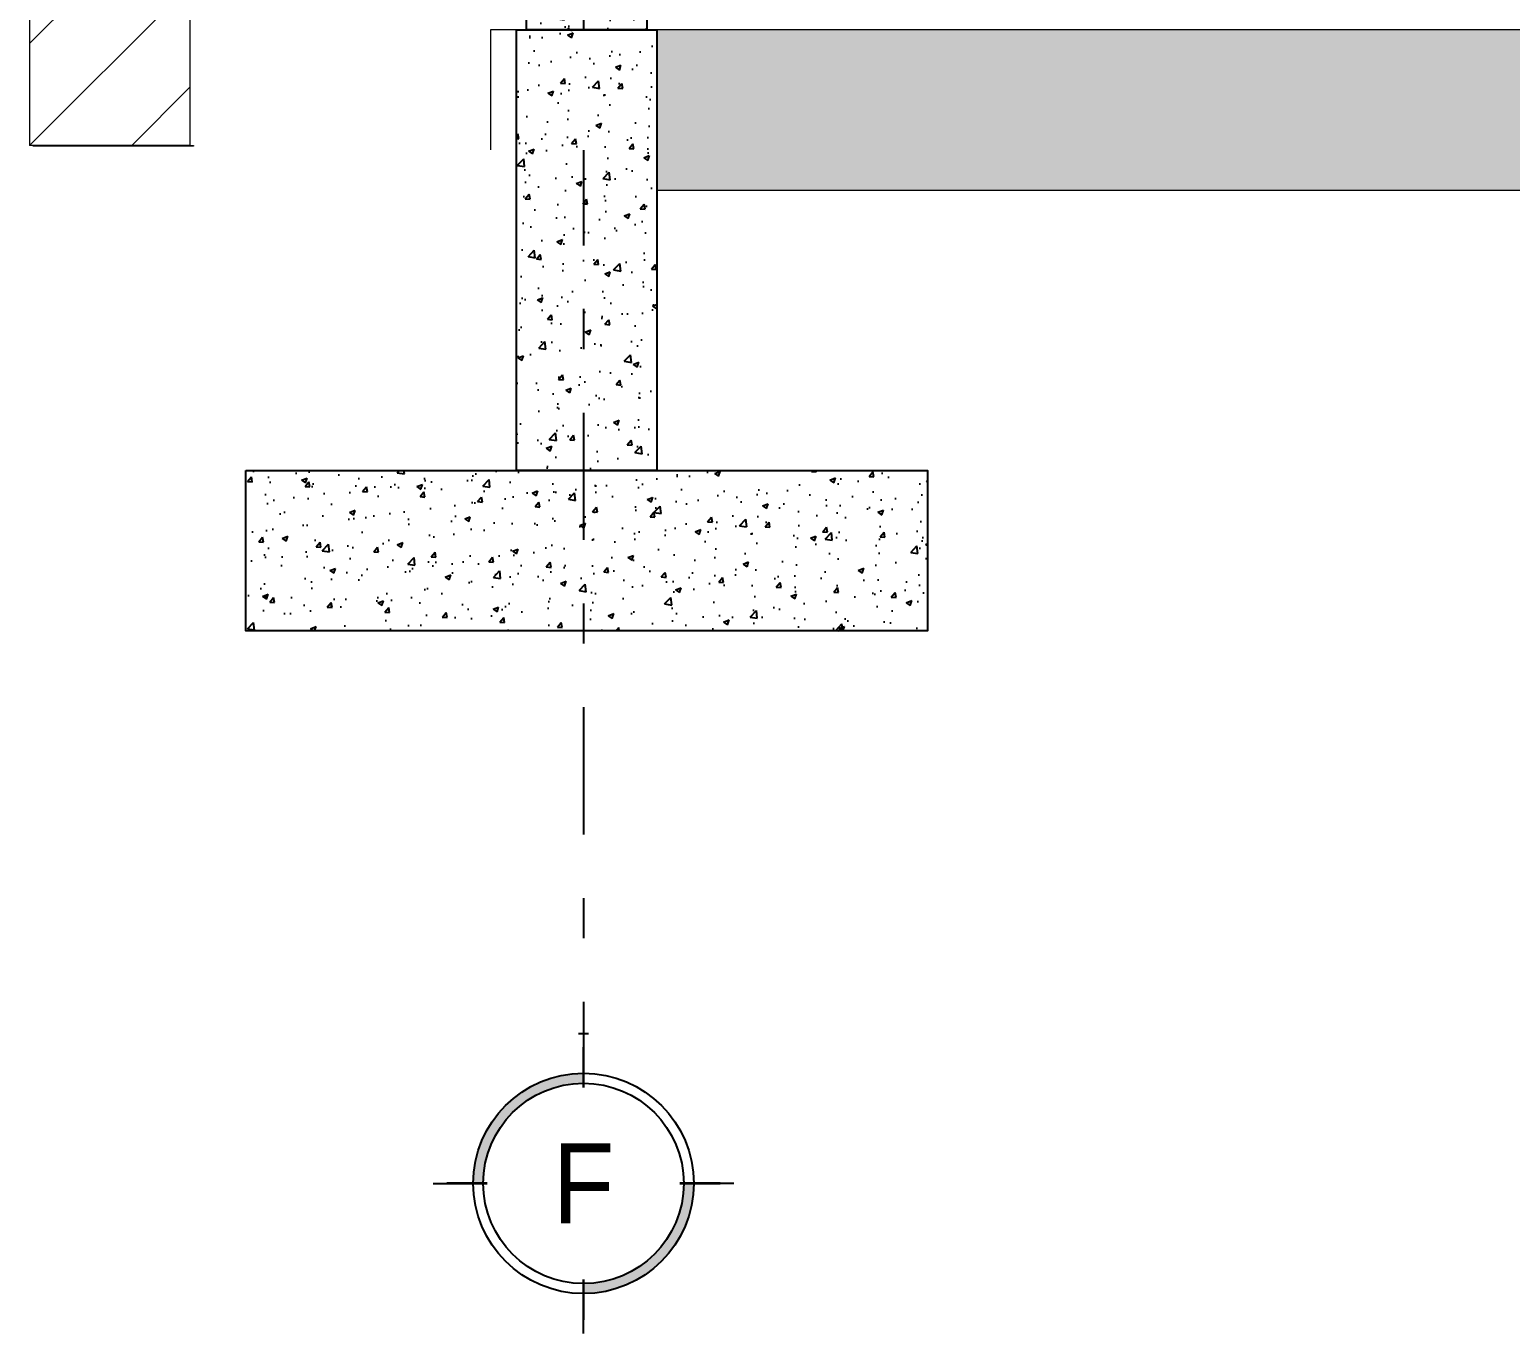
# Model space of a CAD drawing. Header units: metres. Extents: x 0 to 22, y -3 to 11.8.
# Drawn here: x 0 to 3.694, y -2.964 to 0.289 of the extents above; entities that cross this region are included whole.
import ezdxf
from ezdxf.enums import TextEntityAlignment as Align

# ---------------------------------------------------------------- set-up
doc = ezdxf.new("R2010")
doc.units = ezdxf.units.M
doc.header["$MEASUREMENT"] = 0
doc.linetypes.add('DASHDOT', pattern=[25.4, 12.7, -6.35, 0, -6.35])
doc.linetypes.add('Xref_Alzado 2$0$Wipeout_Contour', pattern=[1000, 0, -1000])
for name, color, linetype in [('Eje', 5, 'DASHDOT'), ('Globo Eje', 1, 'Continuous'), ('TEXTO', 7, 'Continuous'), ('Xref_Alzado 2 Est$0$00-COLUMNAS', 253, 'Continuous'), ('Xref_Alzado 2$0$Estructura - Forjados', 7, 'Continuous'), ('Xref_Alzado 2$0$Estructura - Muros', 7, 'Continuous')]:
    doc.layers.add(name, color=color, linetype=linetype)
for name, color, linetype, lineweight in [('Xref_Alzado 2 Est$0$00-VIGAS', 4, 'Continuous', 13), ('Xref_Alzado 2$0$Estructura - Forjados_Pen_No__1', 7, 'Continuous', 13), ('Xref_Alzado 2$0$Estructura - Muros_Pen_No__1', 7, 'Continuous', 13), ('Xref_Alzado 2$0$Estructura - Muros_Pen_No__163', 9, 'Continuous', 13)]:
    doc.layers.add(name, color=color, linetype=linetype, lineweight=lineweight)
doc.layers.add('Xref_Alzado 2$0$Estructura - Muros_Pen_No__81', color=7, linetype='Continuous', lineweight=13, true_color=0x6a6a6a)
doc.styles.add('Arial', font='arial.ttf')

# ---------------------------------------------------------------- blocks, each defined once
blk = doc.blocks.new('*U16')
at = {"layer": 'Globo Eje', "ltscale": 0.025, "true_color": 0x636466}
h = blk.add_hatch(color=251, dxfattribs=at)
h.dxf.hatch_style = 1
h.paths.add_polyline_path([(0, -16.8302, 0.414214), (-0.275, -17.1052), (-0.25, -17.1052, -0.414214), (0, -16.8552)])
h.paths.add_polyline_path([(0.275, -17.1052), (0.25, -17.1052, -0.414214), (0, -17.3552), (0, -17.3802, 0.414214)])
at = {"layer": 'Eje', "ltscale": 0.025}
for points in [[(0, -3.4221), (0, -16.731)], [(-0.0125, -16.731), (0, -16.731)], [(0, -16.731), (0.0125, -16.731)]]:
    blk.add_lwpolyline(points, dxfattribs=at)
at = {"layer": 'Globo Eje', "ltscale": 0.025}
for points in [[(0, -16.731), (0, -16.7647)], [(-0.375, -17.1052), (-0.3413, -17.1052)], [(0.375, -17.1052), (0.3413, -17.1052)], [(0, -17.4795), (0, -17.4457)]]:
    blk.add_lwpolyline(points, dxfattribs=at)
at = {"layer": 'Globo Eje', "color": 251, "ltscale": 0.025, "true_color": 0x636466, "const_width": 0.00625}
for points in [[(0, -16.866), (0, -16.7647)], [(-0.24, -17.1052), (-0.3413, -17.1052)], [(0.24, -17.1052), (0.3413, -17.1052)], [(0, -17.3445), (0, -17.4457)]]:
    blk.add_lwpolyline(points, dxfattribs=at)
at = {"layer": 'Globo Eje', "color": 1, "ltscale": 0.025}
blk.add_circle((0, -17.1052), 0.275, dxfattribs=at)
at = {"layer": 'Globo Eje', "color": 1, "ltscale": 0.01}
blk.add_circle((0, -17.1052), 0.25, dxfattribs=at)
at = {"layer": 'TEXTO', "color": 7, "ltscale": 0.025, "style": 'Arial', "width": 0.9, "flags": 8}
for tag, p in [('Eje1', (0, -3.0479)), ('Eje2', (0, -17.1052))]:
    blk.add_attdef(tag, text='', height=0.2, dxfattribs=at).set_placement(p, align=Align.MIDDLE_CENTER)
blk = doc.blocks.new('Xref_Alzado 2$0$Section Element_28')
at = {"color": 254, "linetype": 'Xref_Alzado 2$0$Wipeout_Contour', "lineweight": 0, "ltscale": 35734.054499}
blk.add_wipeout([(-9610.4, -3300), (7082.5, -3300), (7082.5, -3000), (-9610.4, -3000)], dxfattribs=at).dxf.layer = 'Xref_Alzado 2$0$Estructura - Forjados'
at = {"layer": 'Xref_Alzado 2$0$Estructura - Forjados_Pen_No__1', "color": 7, "linetype": 'Continuous', "lineweight": 13}
for p, q in [((-9610.4, -3000), (-9610.4, -3300)), ((-9543.4, -3000), (-9610.4, -3000)), ((-9343.4, -3000), (-9543.4, -3000)), ((-7450.9, -3000), (-9343.4, -3000))]:
    blk.add_line(p, q, dxfattribs=at)
blk = doc.blocks.new('Xref_Alzado 2$0$Section Element_119')
at = {"color": 254, "linetype": 'Xref_Alzado 2$0$Wipeout_Contour', "lineweight": 0, "ltscale": 42461.680713}
blk.add_wipeout([(-10360.2, -3289), (-10351.4, -3289), (-10351.4, -443.9), (-10360.2, -443.9)], dxfattribs=at).dxf.layer = 'Xref_Alzado 2$0$Estructura - Muros'
at = {"color": 254, "linetype": 'Xref_Alzado 2$0$Wipeout_Contour', "lineweight": 0, "ltscale": 43260.467683}
blk.add_wipeout([(-10760.2, -443.9), (-10760.2, -3289), (-10360.2, -3289), (-10360.2, -443.9)], dxfattribs=at).dxf.layer = 'Xref_Alzado 2$0$Estructura - Muros'
at = {"layer": 'Xref_Alzado 2$0$Estructura - Muros_Pen_No__163', "linetype": 'Continuous', "lineweight": 13}
h = blk.add_hatch(dxfattribs=at)
h.set_pattern_fill('BLOQUE_MAMPOSTERÍA', color=9, style=0, pattern_type=2)
h.set_pattern_definition([(45, (0, 0), (-127.2792, 127.2792), [])])
h.paths.add_polyline_path([(-10760.2, -443.9), (-10760.2, -3289), (-10360.2, -3289), (-10360.2, -443.9)])
at = {"layer": 'Xref_Alzado 2$0$Estructura - Muros_Pen_No__1', "color": 7, "linetype": 'Continuous', "lineweight": 13}
for p, q in [((-10760.2, -443.9), (-10760.2, -3289)), ((-10360.2, -443.9), (-10760.2, -443.9)), ((-10360.2, -443.9), (-10360.2, -3289)), ((-10360.2, -3289), (-10760.2, -3289))]:
    blk.add_line(p, q, dxfattribs=at)
at = {"layer": 'Xref_Alzado 2$0$Estructura - Muros_Pen_No__81', "color": 251, "linetype": 'Continuous', "lineweight": 13, "true_color": 0x6a6a6a}
for p, q in [((-10360.2, -443.9), (-10351.4, -443.9)), ((-10360.2, -3289), (-10351.4, -3289))]:
    blk.add_line(p, q, dxfattribs=at)
blk = doc.blocks.new('Xref_Alzado 2$0$Section Element_126')
at = {"color": 254, "linetype": 'Xref_Alzado 2$0$Wipeout_Contour', "lineweight": 0, "ltscale": 44209.92788}
blk.add_wipeout([(-10351.4, -3289), (-10751.4, -3289), (-10751.4, -3290.4), (-10351.4, -3290.4)], dxfattribs=at).dxf.layer = 'Xref_Alzado 2$0$Estructura - Muros'
at = {"layer": 'Xref_Alzado 2$0$Estructura - Muros_Pen_No__81', "color": 251, "linetype": 'Continuous', "lineweight": 13, "true_color": 0x6a6a6a}
for p, q in [((-10751.4, -3290.4), (-10751.4, -3289)), ((-10351.4, -3290.4), (-10751.4, -3290.4)), ((-10351.4, -3289), (-10351.4, -3290.4))]:
    blk.add_line(p, q, dxfattribs=at)
blk = doc.blocks.new('Xref_Alzado 2')
at = {"layer": 'Xref_Alzado 2$0$Estructura - Forjados', "lineweight": 0, "xscale": 0.001, "yscale": 0.001, "zscale": 0.001}
blk.add_blockref('Xref_Alzado 2$0$Section Element_28', (10.7602, 3.289), dxfattribs=at)
at = {"layer": 'Xref_Alzado 2$0$Estructura - Muros', "lineweight": 0, "xscale": 0.001, "yscale": 0.001, "zscale": 0.001}
blk.add_blockref('Xref_Alzado 2$0$Section Element_119', (10.7602, 3.289), dxfattribs=at)
blk.add_blockref('Xref_Alzado 2$0$Section Element_126', (10.7602, 3.289), dxfattribs=at)
blk = doc.blocks.new('Xref_Alzado 2 Est')
at = {"layer": 'Xref_Alzado 2 Est$0$00-COLUMNAS'}
h = blk.add_hatch(dxfattribs=at)
h.set_pattern_fill('AR-CONC', color=256, scale=0.02)
h.set_pattern_definition([(50, (19.41052, 3.28895), (0.143452, -0.0125504), [0.015, -0.165]), (355, (19.41052, 3.28895), (-0.0277503, 0.1504384), [0.012, -0.132]), (100.45144, (19.42247, 3.2879), (0.1157018, 0.137888), [0.012748, -0.1402284]), (46.1842, (19.41052, 3.32895), (0.2134483, -0.0331039), [0.0225, -0.2475]), (96.6356, (19.4283, 3.3262), (0.1869324, 0.1948237), [0.019122, -0.2103428]), (351.1842, (19.41052, 3.32895), (0.1869324, 0.1948237), [0.018, -0.198]), (21, (19.43052, 3.31895), (0.1193814, -0.0805238), [0.015, -0.165]), (326, (19.43052, 3.31895), (0.0486631, 0.14503), [0.012, -0.132]), (71.45144, (19.44047, 3.31224), (0.1680445, 0.0645062), [0.012748, -0.1402284]), (37.5, (19.41052, 3.288953), (0.00243197, 0.06657877), [0, -0.1304, 0, -0.134, 0, -0.1325]), (7.5, (19.41052, 3.28895), (0.0526139, 0.07888234), [0, -0.0764, 0, -0.1274, 0, -0.0505]), (327.5, (19.36592, 3.28895), (0.10676449, -0.00451097), [0, -0.05, 0, -0.156, 0, -0.207]), (317.5, (19.34592, 3.28895), (0.11663723, 0.020021), [0, -0.065, 0, -0.1036, 0, -0.147])])
h.paths.add_polyline_path([(1.5394, 3.289), (1.2392, 3.289), (1.2392, 0.289), (1.5394, 0.289)])
h = blk.add_hatch(dxfattribs=at)
h.set_pattern_fill('AR-CONC', color=256, scale=0.02)
h.set_pattern_definition([(50, (0.87066, 1.0833), (0.143452, -0.0125504), [0.015, -0.165]), (355, (0.87066, 1.0833), (-0.02775, 0.150438), [0.012, -0.132]), (100.4514, (0.88262, 1.08225), (0.115702, 0.137888), [0.012748, -0.140228]), (46.184, (0.87066, 1.1233), (0.213448, -0.033104), [0.0225, -0.2475]), (96.636, (0.88845, 1.12054), (0.186932, 0.194824), [0.019122, -0.210343]), (351.184, (0.87066, 1.1233), (0.186932, 0.194824), [0.018, -0.198]), (21, (0.89066, 1.1133), (0.1193814, -0.080524), [0.015, -0.165]), (326, (0.89066, 1.1133), (0.048663, 0.14503), [0.012, -0.132]), (71.4514, (0.90061, 1.10658), (0.1680445, 0.064506), [0.012748, -0.140228]), (37.5, (0.870664, 1.083295), (0.002432, 0.0665788), [0, -0.1304, 0, -0.134, 0, -0.1325]), (7.5, (0.870664, 1.083295), (0.052614, 0.0788823), [0, -0.0764, 0, -0.1274, 0, -0.0505]), (327.5, (0.826064, 1.083295), (0.1067645, -0.004511), [0, -0.05, 0, -0.156, 0, -0.207]), (317.5, (0.80606, 1.083295), (0.1166372, 0.020021), [0, -0.065, 0, -0.1036, 0, -0.147])])
h.paths.add_polyline_path([(1.2143, -0.811), (1.5643, -0.811), (1.5643, 0.289), (1.2143, 0.289)])
h = blk.add_hatch(dxfattribs=at)
h.set_pattern_fill('AR-CONC', color=256, scale=0.02)
h.set_pattern_definition([(50, (1.23771, -0.01105), (0.143452, -0.01255), [0.015, -0.165]), (355, (1.23771, -0.01105), (-0.02775, 0.150438), [0.012, -0.132]), (100.451, (1.24967, -0.0121), (0.115702, 0.137888), [0.012748, -0.140228]), (46.184, (1.23771, 0.02895), (0.213448, -0.033104), [0.0225, -0.2475]), (96.636, (1.2555, 0.0262), (0.186932, 0.194824), [0.019122, -0.210343]), (351.184, (1.23771, 0.02895), (0.186932, 0.194824), [0.018, -0.198]), (21, (1.25771, 0.01895), (0.119381, -0.080524), [0.015, -0.165]), (326, (1.25771, 0.01895), (0.048663, 0.14503), [0.012, -0.132]), (71.451, (1.26766, 0.01224), (0.168044, 0.064506), [0.012748, -0.140228]), (37.5, (1.237713, -0.011047), (0.002432, 0.0665788), [0, -0.1304, 0, -0.134, 0, -0.1325]), (7.5, (1.23771, -0.01105), (0.052614, 0.0788823), [0, -0.0764, 0, -0.1274, 0, -0.0505]), (327.5, (1.193113, -0.01105), (0.1067645, -0.004511), [0, -0.05, 0, -0.156, 0, -0.207]), (317.5, (1.17311, -0.01105), (0.116637, 0.020021), [0, -0.065, 0, -0.1036, 0, -0.147])])
h.paths.add_polyline_path([(0.5393, -0.811), (0.5393, -1.211), (2.2393, -1.211), (2.2393, -0.811)])
at = {"layer": 'Xref_Alzado 2 Est$0$00-VIGAS'}
h = blk.add_hatch(dxfattribs=at)
h.set_pattern_fill('AR-CONC', color=256, scale=0.02)
h.set_pattern_definition([(50, (1.25833, -3.01105), (0.143452, -0.0125504), [0.015, -0.165]), (355, (1.25833, -3.01105), (-0.0277503, 0.1504384), [0.012, -0.132]), (100.4514, (1.27028, -3.0121), (0.1157018, 0.137888), [0.012748, -0.1402284]), (46.1842, (1.25833, -2.97105), (0.213448, -0.033104), [0.0225, -0.2475]), (96.6356, (1.27611, -2.9738), (0.186932, 0.194824), [0.019122, -0.210343]), (351.184, (1.25833, -2.97105), (0.186932, 0.194824), [0.018, -0.198]), (21, (1.27833, -2.98105), (0.1193814, -0.0805238), [0.015, -0.165]), (326, (1.27833, -2.98105), (0.048663, 0.14503), [0.012, -0.132]), (71.4514, (1.28827, -2.98776), (0.1680445, 0.0645062), [0.012748, -0.1402284]), (37.5, (1.258326, -3.011047), (0.00243197, 0.06657877), [0, -0.1304, 0, -0.134, 0, -0.1325]), (7.5, (1.258326, -3.01105), (0.0526139, 0.0788823), [0, -0.0764, 0, -0.1274, 0, -0.0505]), (327.5, (1.213726, -3.011047), (0.1067645, -0.004511), [0, -0.05, 0, -0.156, 0, -0.207]), (317.5, (1.19373, -3.01105), (0.1166372, 0.020021), [0, -0.065, 0, -0.1036, 0, -0.147])])
h.paths.add_polyline_path([(5.2389, 0.289), (1.5643, 0.289), (1.5643, -0.111), (5.2389, -0.111)])
at = {"layer": 'Xref_Alzado 2 Est$0$00-COLUMNAS'}
for points in [[(1.2392, 3.289), (1.5394, 3.289), (1.5394, 0.289), (1.2392, 0.289)], [(1.5643, 0.289), (1.5643, -0.811), (1.2143, -0.811), (1.2143, 0.289)], [(0.5393, -0.811), (2.2393, -0.811), (2.2393, -1.211), (0.5393, -1.211)]]:
    blk.add_lwpolyline(points, close=True, dxfattribs=at)
at = {"layer": 'Xref_Alzado 2 Est$0$00-VIGAS'}
blk.add_lwpolyline([(5.2389, 0.289), (1.5643, 0.289), (1.5643, -0.111), (5.2389, -0.111)], close=True, dxfattribs=at)

msp = doc.modelspace()

# ---------------------------------------------------------------- block references
at = {"ltscale": 0.025}
ref = msp.add_blockref('*U16', (1.3816, 14.5155), dxfattribs=at)
ref.add_attrib('Eje2', 'F', dxfattribs={"layer": 'TEXTO', "color": 7, "ltscale": 0.025, "height": 0.2, "style": 'Arial', "width": 0.9}).set_placement((1.3816, -2.5897), align=Align.MIDDLE_CENTER)

# ---------------------------------------------------------------- next in the draw order: block references
msp.add_blockref('Xref_Alzado 2', (0, 0))

# ---------------------------------------------------------------- next in the draw order: block references
msp.add_blockref('Xref_Alzado 2 Est', (0, 0))

doc.saveas('drawing.dxf')
